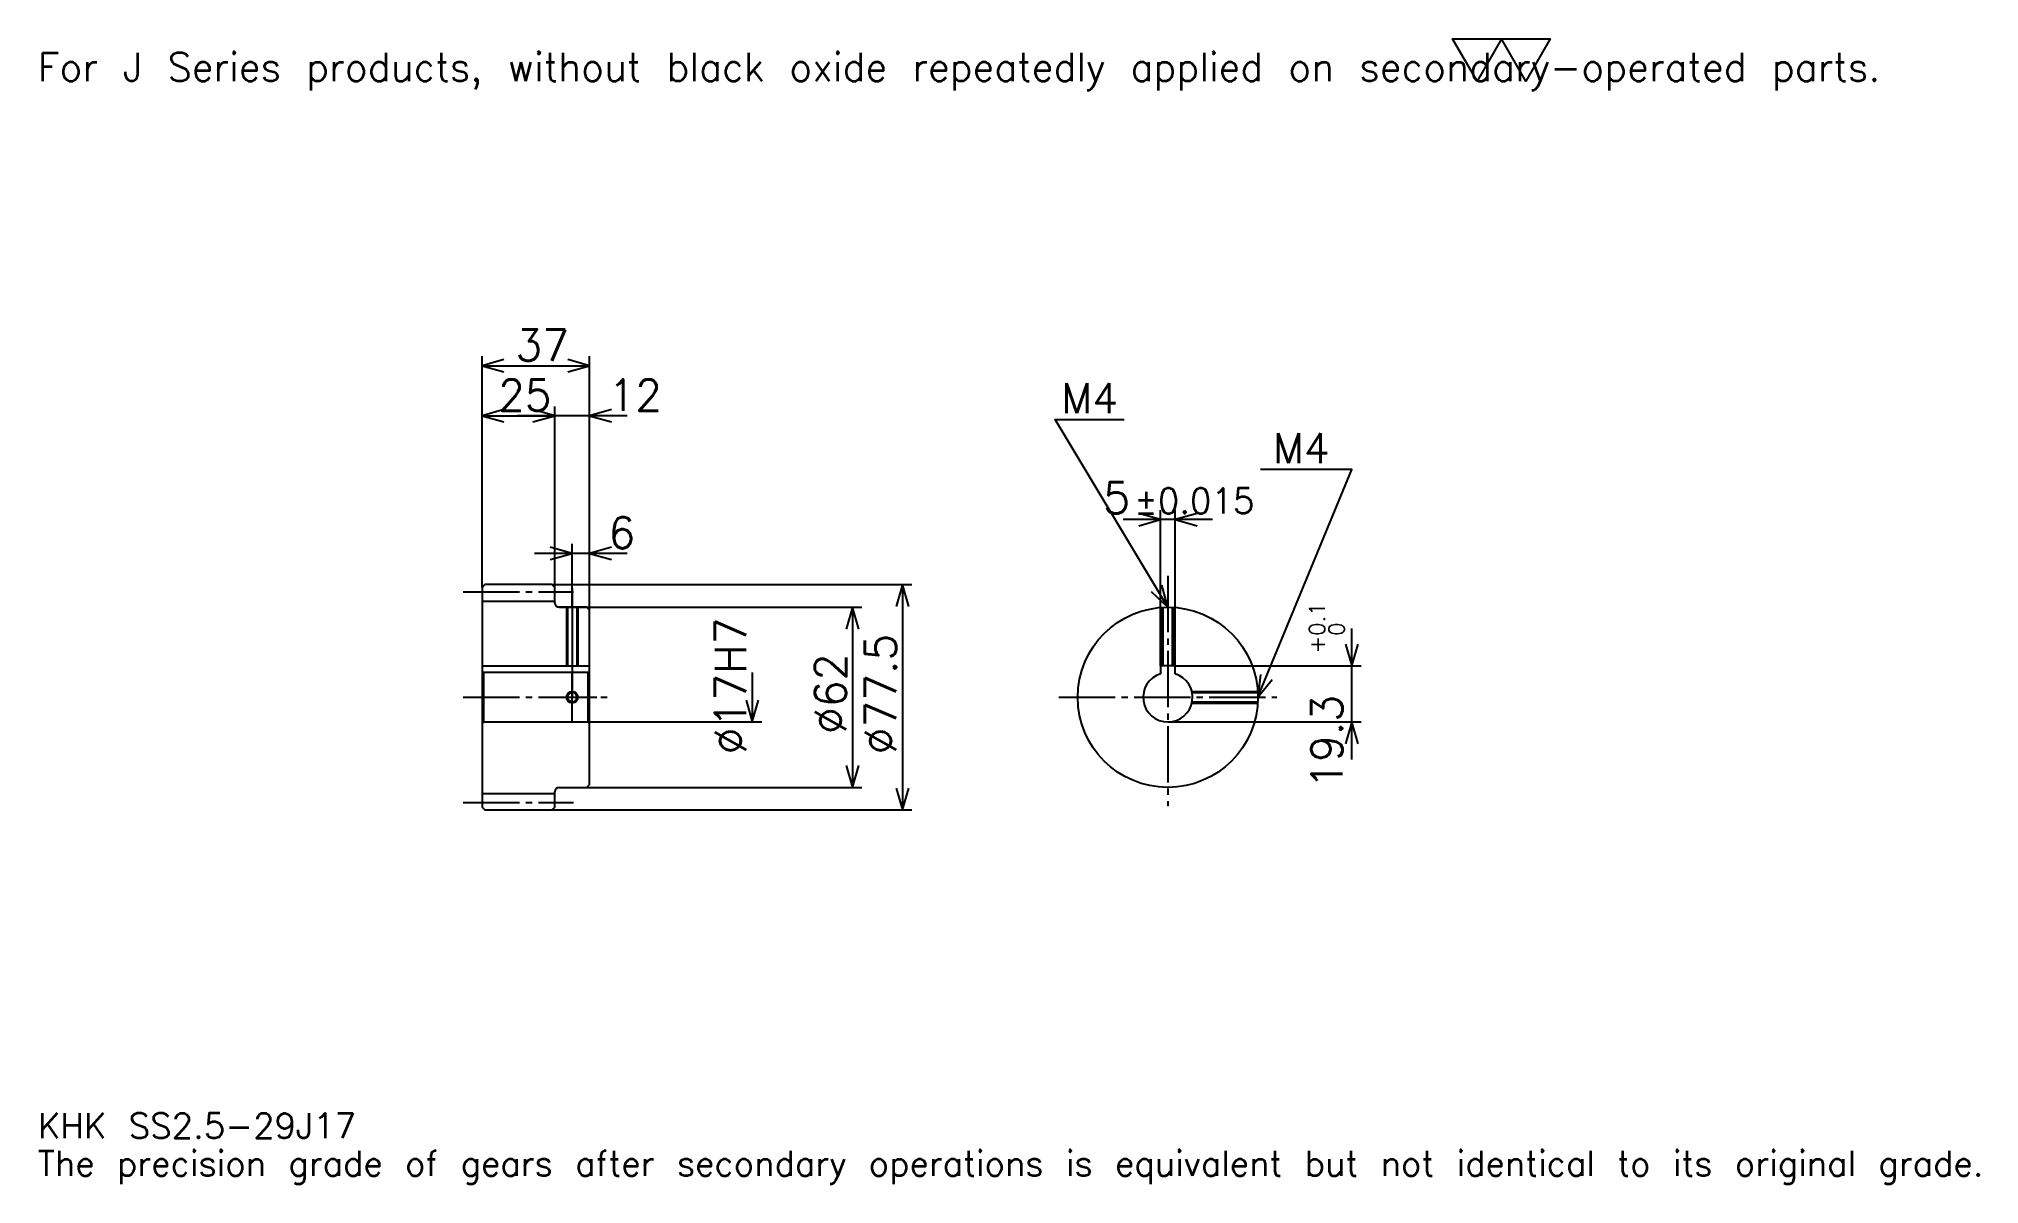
# Model space of a CAD drawing. Extents: x 22 to 689, y 8 to 402.
import ezdxf

# ---------------------------------------------------------------- set-up
doc = ezdxf.new("R2010")
doc.units = 0
doc.linetypes.add('DASHDOT', pattern=[25.826087, 19.369565, -2.152174, 2.152174, -2.152174])
doc.layers.get('0').update_dxf_attribs({"linetype": 'CONTINUOUS'})
doc.layers.add('DASHDOT', color=6, linetype='DASHDOT')
doc.styles.add('KANJI', font='TXT', dxfattribs={"bigfont": 'BIGFONT'})

msp = doc.modelspace()

# ---------------------------------------------------------------- linework, layer by layer
at = {"color": 5}
for p, q in [((174.32608, 214.152176), (174.32608, 292.706543)), ((174.32608, 289.478271), (211.32608, 289.478271)), ((211.32608, 214.152176), (211.32608, 292.706543)), ((199.32608, 214.152176), (199.32608, 275.489136)), ((174.32608, 272.260864), (199.32608, 272.260864)), ((224.23912, 272.260864), (186.41304, 272.260864)), ((425.608704, 236.532608), (394.782593, 236.532608)), ((407.695648, 186.202179), (407.695648, 239.760864)), ((412.695648, 186.202179), (412.695648, 239.760864)), ((205.32608, 214.152176), (205.32608, 228.141312)), ((224.23912, 224.913055), (192.41304, 224.913055)), ((174.32608, 213.152176), (174.32608, 214.152176)), ((198.32608, 214.152176), (211.32608, 214.152176)), ((199.32608, 213.152176), (199.32608, 214.152176)), ((205.32608, 206.402176), (205.32608, 214.152176)), ((205.32608, 206.402176), (205.32608, 214.152176)), ((211.32608, 214.152176), (322.163025, 214.152176)), ((211.32608, 205.402176), (211.32608, 214.152176)), ((318.934784, 214.152176), (318.934784, 136.652176)), ((200.82608, 206.402176), (211.32608, 206.402176)), ((211.32608, 206.402176), (304.945648, 206.402176)), ((301.717377, 206.402176), (301.717377, 144.402176)), ((473.478241, 153.989136), (473.478241, 199.115219)), ((267.282593, 183.902176), (267.282593, 166.902176)), ((412.695648, 186.202179), (476.706512, 186.202179)), ((211.32608, 166.902176), (270.510864, 166.902176)), ((410.195648, 166.902176), (476.706512, 166.902176)), ((200.82608, 144.402176), (211.32608, 144.402176)), ((211.32608, 144.402176), (304.945648, 144.402176)), ((198.32608, 136.652176), (211.32608, 136.652176)), ((211.32608, 136.652176), (322.163025, 136.652176))]:
    msp.add_line(p, q, dxfattribs=at)
at = {"color": 4}
for p, q in [((174.32608, 208.527176), (199.32608, 208.527176)), ((174.32608, 186.202179), (211.32608, 186.202179)), ((174.82608, 183.902176), (174.82608, 166.902176)), ((210.82608, 183.902176), (211.32608, 184.402176)), ((210.82608, 166.902176), (211.32608, 166.402176)), ((174.32608, 142.277176), (199.32608, 142.277176))]:
    msp.add_line(p, q, dxfattribs=at)
at = {"color": 7}
msp.add_lwpolyline([(516.521729, 387.391296), (508.128235, 401.940002), (541.702148, 401.940002), (533.308716, 387.391296), (524.915222, 401.940002), (516.521729, 387.391296)], dxfattribs=at)
at = {"color": 5}
for points in [[(181.858688, 291.630432), (174.32608, 289.478271), (181.858688, 287.32608)], [(203.793472, 287.32608), (211.32608, 289.478271), (203.793472, 291.630432)], [(181.858688, 274.413055), (174.32608, 272.260864), (181.858688, 270.108704)], [(191.793472, 270.108704), (199.32608, 272.260864), (191.793472, 274.413055)], [(191.793472, 270.108704), (199.32608, 272.260864), (191.793472, 274.413055)], [(218.858688, 274.413055), (211.32608, 272.260864), (218.858688, 270.108704)], [(410.195648, 206.402176), (371.456512, 270.967407), (395.130432, 270.967407)], [(441.195648, 175.402176), (473.478241, 253.75), (442.056519, 253.75)], [(400.163025, 234.380432), (407.695648, 236.532608), (400.163025, 238.684784)], [(420.228271, 238.684784), (412.695648, 236.532608), (420.228271, 234.380432)], [(197.793472, 222.760864), (205.32608, 224.913055), (197.793472, 227.065216)], [(218.858688, 227.065216), (211.32608, 224.913055), (218.858688, 222.760864)], [(321.086975, 206.619568), (318.934784, 214.152176), (316.782593, 206.619568)], [(404.47467, 211.754059), (410.195648, 206.402176), (408.165619, 213.968628)], [(303.869568, 198.869568), (301.717377, 206.402176), (299.565216, 198.869568)], [(471.32608, 193.734787), (473.478241, 186.202179), (475.630402, 193.734787)], [(442.07547, 183.186646), (441.195648, 175.402176), (446.055206, 181.546829)], [(265.130432, 174.434784), (267.282593, 166.902176), (269.434784, 174.434784)], [(475.630402, 159.369568), (473.478241, 166.902176), (471.32608, 159.369568)], [(299.565216, 151.934784), (301.717377, 144.402176), (303.869568, 151.934784)], [(316.782593, 144.184784), (318.934784, 136.652176), (321.086975, 144.184784)]]:
    msp.add_lwpolyline(points, dxfattribs=at)
at = {"color": 4}
for points in [[(199.32608, 207.902176), (199.32608, 213.152176), (198.32608, 214.152176), (175.32608, 214.152176), (174.32608, 213.152176), (174.32608, 166.402176)], [(200.82608, 144.402176), (210.32608, 144.402176), (211.32608, 145.402176), (211.32608, 205.402176), (210.32608, 206.402176), (200.82608, 206.402176)], [(203.32608, 206.402176), (203.32608, 186.202179)], [(203.706085, 206.402176), (203.706085, 186.202179)], [(206.946075, 206.402176), (206.946075, 186.202179)], [(207.32608, 206.402176), (207.32608, 186.202179)], [(408.195648, 186.202179), (408.195648, 206.337585)], [(408.575653, 186.202179), (408.575653, 206.359818)], [(411.815643, 186.202179), (411.815643, 206.359818)], [(412.195648, 186.202179), (412.195648, 206.337585)], [(174.32608, 166.402176), (174.82608, 166.902176), (210.82608, 166.902176), (210.82608, 183.902176), (174.82608, 183.902176), (174.32608, 184.402176)], [(412.695648, 183.526215), (412.695648, 186.202179), (407.695648, 186.202179), (407.695648, 183.526215)], [(418.457001, 177.402176), (441.131073, 177.402176)], [(418.539856, 177.022171), (441.15329, 177.022171)], [(418.539856, 173.782181), (441.15329, 173.782181)], [(418.457001, 173.402176), (441.131073, 173.402176)], [(174.32608, 166.402176), (174.32608, 137.652176), (175.32608, 136.652176), (198.32608, 136.652176), (199.32608, 137.652176), (199.32608, 142.902176)]]:
    msp.add_lwpolyline(points, dxfattribs=at)
for centre, radius in [((410.195648, 175.402176), 31), ((205.32608, 175.402176), 1.62)]:
    msp.add_circle(centre, radius, dxfattribs=at)
at = {"color": 7}
msp.add_circle((205.32608, 175.402176), 2, dxfattribs=at)
at = {"color": 4}
for centre, radius, start, end in [((200.82608, 207.902176), 1.5, 180, 270), ((410.195648, 175.402176), 8.5, 107.104634835, 72.895365165), ((200.82608, 142.902176), 1.5, 90, 180)]:
    msp.add_arc(centre, radius, start, end, dxfattribs=at)
at = {"layer": 'DASHDOT', "color": 7}
for p, q in [((410.195648, 217.16304), (410.195648, 137.945648)), ((167.869553, 211.652176), (205.782608, 211.652176)), ((205.32608, 206.402176), (205.32608, 175.402176)), ((167.869553, 175.402176), (217.782593, 175.402176)), ((372.739136, 175.402176), (447.652161, 175.402176)), ((167.869553, 139.152176), (205.782608, 139.152176))]:
    msp.add_line(p, q, dxfattribs=at)
for points in [[(205.32608, 212.858704), (205.32608, 179.745651)], [(205.32608, 166.945648), (205.32608, 183.858704)], [(196.869553, 175.402176), (213.782593, 175.402176)]]:
    msp.add_lwpolyline(points, dxfattribs=at)

# ---------------------------------------------------------------- texts
at = {"color": 7, "style": 'KANJI'}
for s, height, p in [('For J Series products, without black oxide repeatedly applied on secondary-operated parts.', 9.684783, (21.52174, 387.391296)), ('37', 10.76087, (185.831512, 291.200012)), ('25', 10.76087, (179.831512, 273.982605)), ('12', 10.76087, (217.782593, 273.982605)), ('M4', 10.330435, (373.608704, 273.119568)), ('M4', 10.330435, (446.36087, 255.902176)), ('5', 10.76087, (387.983093, 238.684784)), ('%%p0.015', 8.608696, (398.63501, 238.684784)), ('6', 10.76087, (217.782593, 226.634796)), ('KHK SS2.5-29J17', 8.608696, (21.52174, 23.673914)), ('The precision grade of gears after secondary operations is equivalent but not identical to its original grade.', 8.608696, (21.52174, 10.76087))]:
    msp.add_text(s, height=height, dxfattribs=at).set_placement(p)
for s, height, p in [('%%c17H7', 10.76087, (265.130432, 155.763596)), ('0.1', 5.380435, (464.223907, 196.542465)), ('0', 5.380435, (470.89563, 196.542465)), ('%%c77.5', 10.76087, (316.782593, 155.76358)), ('+', 5.380435, (464.223907, 190.516388)), ('%%c62', 10.76087, (299.565216, 162.758148)), ('19.3', 10.76087, (470.249969, 143.939087))]:
    msp.add_text(s, height=height, rotation=90, dxfattribs=at).set_placement(p)

doc.saveas('drawing.dxf')
